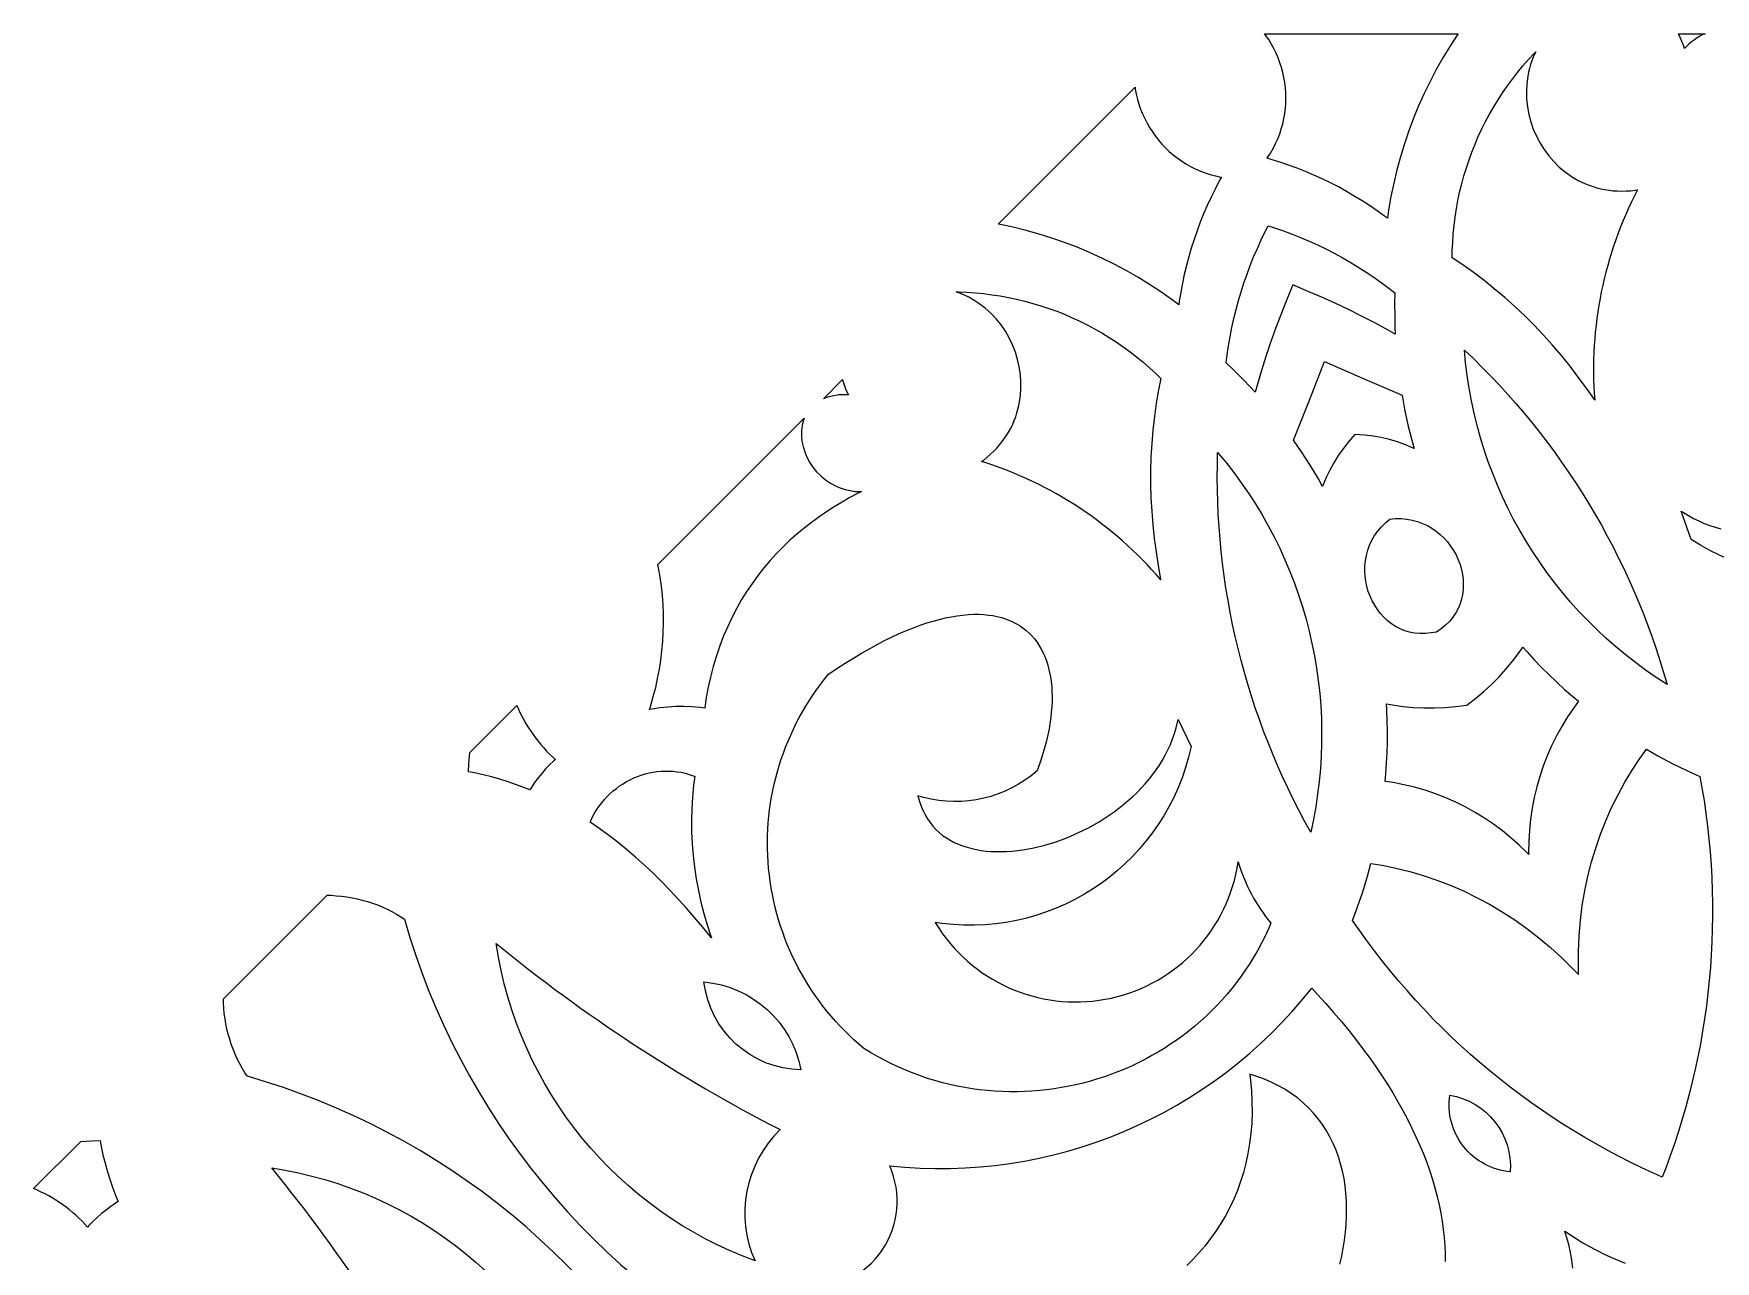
# Model space of a CAD drawing. Extents: x -1917 to -261, y -485 to 605.
# Drawn here: x -1522.4 to -1382.7, y 217.3 to 319.3 of the extents above; entities that cross this region are included whole.
import ezdxf

# ---------------------------------------------------------------- set-up
doc = ezdxf.new("R2010")
doc.units = 0
doc.layers.add('LAYER_1', color=18, linetype='CONTINUOUS')

msp = doc.modelspace()

# ---------------------------------------------------------------- linework, layer by layer
at = {"layer": 'LAYER_1'}
for points in [[(-1404.16, 319.15), (-1404.76, 318.22), (-1405.34, 317.27), (-1405.89, 316.3), (-1406.4, 315.31), (-1406.89, 314.3), (-1407.35, 313.28), (-1407.77, 312.25), (-1408.17, 311.2), (-1408.53, 310.13), (-1408.86, 309.05), (-1409.16, 307.96), (-1409.42, 306.86), (-1409.65, 305.74), (-1409.85, 304.61), (-1409.95, 303.94), (-1410.18, 304.11), (-1410.79, 304.56), (-1411.42, 304.99), (-1412.05, 305.4), (-1412.7, 305.79), (-1413.35, 306.17), (-1414.01, 306.54), (-1414.68, 306.88), (-1415.36, 307.21), (-1416.05, 307.53), (-1416.75, 307.82), (-1417.45, 308.1), (-1418.16, 308.36), (-1418.88, 308.6), (-1419.6, 308.83), (-1419.95, 308.93), (-1419.91, 308.98), (-1419.67, 309.36), (-1419.44, 309.75), (-1419.24, 310.15), (-1419.05, 310.55), (-1418.89, 310.96), (-1418.76, 311.38), (-1418.64, 311.8), (-1418.55, 312.22), (-1418.47, 312.65), (-1418.42, 313.07), (-1418.39, 313.5), (-1418.38, 313.93), (-1418.39, 314.36), (-1418.42, 314.79), (-1418.47, 315.21), (-1418.54, 315.63), (-1418.64, 316.05), (-1418.75, 316.46), (-1418.88, 316.87), (-1419.03, 317.27), (-1419.19, 317.67), (-1419.38, 318.05), (-1419.59, 318.43), (-1419.81, 318.8), (-1420.06, 319.15), (-1420.15, 319.28), (-1404.07, 319.28)], [(-1383.74, 319.2), (-1383.97, 319.08), (-1384.2, 318.94), (-1384.44, 318.78), (-1384.67, 318.6), (-1384.9, 318.4), (-1385.13, 318.18), (-1385.25, 318.06), (-1385.31, 318.25), (-1385.44, 318.58), (-1385.58, 318.9), (-1385.74, 319.2), (-1385.79, 319.28), (-1383.54, 319.28)], [(-1430.89, 314.67), (-1430.81, 314.24), (-1430.71, 313.82), (-1430.59, 313.41), (-1430.45, 313.01), (-1430.29, 312.61), (-1430.11, 312.22), (-1429.91, 311.84), (-1429.7, 311.47), (-1429.47, 311.11), (-1429.22, 310.76), (-1428.96, 310.42), (-1428.68, 310.1), (-1428.38, 309.79), (-1428.07, 309.49), (-1427.75, 309.21), (-1427.41, 308.95), (-1427.05, 308.7), (-1426.69, 308.46), (-1426.31, 308.25), (-1425.92, 308.05), (-1425.52, 307.88), (-1425.1, 307.72), (-1424.68, 307.58), (-1424.24, 307.47), (-1423.8, 307.37), (-1423.73, 307.36), (-1423.91, 307.04), (-1424.26, 306.37), (-1424.6, 305.69), (-1424.91, 305.01), (-1425.22, 304.31), (-1425.5, 303.61), (-1425.76, 302.91), (-1426.01, 302.19), (-1426.24, 301.47), (-1426.45, 300.75), (-1426.65, 300.02), (-1426.82, 299.28), (-1426.98, 298.54), (-1427.12, 297.8), (-1427.24, 297.05), (-1427.28, 296.76), (-1427.82, 297.17), (-1428.76, 297.83), (-1429.71, 298.45), (-1430.68, 299.05), (-1431.66, 299.61), (-1432.66, 300.14), (-1433.67, 300.63), (-1434.69, 301.1), (-1435.72, 301.53), (-1436.77, 301.93), (-1437.82, 302.29), (-1438.89, 302.63), (-1439.96, 302.93), (-1441.04, 303.19), (-1442.13, 303.43), (-1442.28, 303.46), (-1430.91, 314.83)], [(-1419.32, 303.15), (-1418.59, 302.9), (-1417.87, 302.63), (-1417.16, 302.35), (-1416.45, 302.04), (-1415.75, 301.73), (-1415.05, 301.39), (-1414.37, 301.04), (-1413.69, 300.67), (-1413.03, 300.29), (-1412.37, 299.89), (-1411.72, 299.47), (-1411.08, 299.04), (-1410.45, 298.6), (-1409.83, 298.14), (-1409.33, 297.74), (-1409.35, 296.86), (-1409.34, 295.84), (-1409.32, 294.82), (-1409.29, 294.31), (-1409.88, 294.65), (-1410.94, 295.22), (-1412.03, 295.78), (-1413.13, 296.33), (-1414.24, 296.85), (-1415.35, 297.36), (-1416.46, 297.84), (-1417.8, 298.4), (-1418.36, 297.05), (-1418.81, 295.93), (-1419.24, 294.78), (-1419.65, 293.63), (-1420.04, 292.46), (-1420.41, 291.3), (-1420.75, 290.15), (-1420.93, 289.49), (-1421.28, 289.87), (-1421.98, 290.61), (-1422.7, 291.33), (-1423.34, 291.94), (-1423.26, 292.58), (-1423.15, 293.34), (-1423.02, 294.1), (-1422.87, 294.86), (-1422.7, 295.61), (-1422.52, 296.36), (-1422.32, 297.1), (-1422.1, 297.84), (-1421.87, 298.57), (-1421.61, 299.3), (-1421.34, 300.02), (-1421.06, 300.73), (-1420.75, 301.44), (-1420.43, 302.14), (-1420.09, 302.84), (-1419.84, 303.32)], [(-1412.02, 290.66), (-1408.73, 289.24), (-1408.52, 288.08), (-1408.24, 286.78), (-1407.91, 285.49), (-1407.72, 284.81), (-1407.8, 284.85), (-1408.44, 285.12), (-1409.1, 285.35), (-1409.77, 285.55), (-1410.45, 285.71), (-1411.13, 285.83), (-1411.83, 285.91), (-1412.65, 285.96), (-1413.2, 285.34), (-1413.63, 284.79), (-1414.03, 284.22), (-1414.4, 283.63), (-1414.74, 283.02), (-1415.04, 282.39), (-1415.3, 281.74), (-1415.33, 281.66), (-1415.67, 282.28), (-1416.35, 283.42), (-1417.07, 284.53), (-1417.74, 285.51), (-1416.42, 288.83), (-1415.17, 292.04)], [(-1455.19, 290.44), (-1455.08, 290.11), (-1454.96, 289.78), (-1454.82, 289.46), (-1454.72, 289.28), (-1454.9, 289.28), (-1455.22, 289.28), (-1455.52, 289.26), (-1455.81, 289.22), (-1456.09, 289.17), (-1456.35, 289.1), (-1456.6, 289.02), (-1456.8, 288.94), (-1455.21, 290.53)], [(-1458.47, 287.15), (-1458.58, 286.74), (-1458.63, 286.3), (-1458.64, 285.86), (-1458.6, 285.41), (-1458.5, 284.97), (-1458.36, 284.52), (-1458.18, 284.09), (-1457.95, 283.67), (-1457.69, 283.26), (-1457.37, 282.88), (-1457.02, 282.53), (-1456.64, 282.2), (-1456.21, 281.92), (-1455.75, 281.68), (-1455.5, 281.57), (-1455.25, 281.48), (-1454.99, 281.4), (-1454.72, 281.34), (-1454.44, 281.29), (-1454.16, 281.25), (-1453.86, 281.23), (-1453.64, 281.23), (-1453.92, 281.09), (-1454.6, 280.73), (-1455.26, 280.35), (-1455.92, 279.96), (-1456.56, 279.55), (-1457.19, 279.11), (-1457.81, 278.66), (-1458.42, 278.19), (-1459.01, 277.69), (-1459.59, 277.18), (-1460.16, 276.64), (-1460.7, 276.08), (-1461.23, 275.5), (-1461.75, 274.9), (-1462.24, 274.27), (-1462.71, 273.63), (-1463.17, 272.95), (-1463.6, 272.26), (-1464.01, 271.54), (-1464.4, 270.8), (-1464.76, 270.03), (-1465.1, 269.23), (-1465.41, 268.42), (-1465.7, 267.57), (-1465.96, 266.7), (-1466.19, 265.81), (-1466.4, 264.88), (-1466.57, 263.94), (-1466.67, 263.23), (-1467.07, 263.28), (-1467.73, 263.33), (-1468.4, 263.36), (-1469.07, 263.36), (-1469.73, 263.32), (-1470.39, 263.26), (-1471.05, 263.16), (-1471.25, 263.13), (-1471.15, 263.44), (-1470.94, 264.19), (-1470.74, 264.95), (-1470.58, 265.71), (-1470.43, 266.47), (-1470.32, 267.23), (-1470.22, 268), (-1470.16, 268.77), (-1470.11, 269.54), (-1470.09, 270.31), (-1470.1, 271.07), (-1470.13, 271.84), (-1470.19, 272.61), (-1470.27, 273.37), (-1470.37, 274.13), (-1470.5, 274.88), (-1470.56, 275.18), (-1458.4, 287.34)], [(-1408.34, 278.94), (-1407.88, 278.86), (-1407.44, 278.75), (-1407.02, 278.59), (-1406.62, 278.4), (-1406.24, 278.19), (-1405.89, 277.94), (-1405.55, 277.66), (-1405.24, 277.36), (-1404.95, 277.04), (-1404.69, 276.69), (-1404.45, 276.33), (-1404.24, 275.96), (-1404.06, 275.57), (-1403.91, 275.17), (-1403.8, 274.76), (-1403.71, 274.35), (-1403.66, 273.93), (-1403.64, 273.52), (-1403.65, 273.1), (-1403.7, 272.69), (-1403.78, 272.29), (-1403.91, 271.89), (-1404.07, 271.51), (-1404.27, 271.14), (-1404.51, 270.78), (-1404.79, 270.44), (-1405.11, 270.12), (-1405.48, 269.82), (-1405.86, 269.56), (-1406.31, 269.48), (-1406.78, 269.43), (-1407.24, 269.43), (-1407.68, 269.47), (-1408.1, 269.55), (-1408.5, 269.67), (-1408.89, 269.83), (-1409.26, 270.02), (-1409.6, 270.25), (-1409.93, 270.5), (-1410.23, 270.78), (-1410.51, 271.09), (-1410.77, 271.43), (-1411, 271.78), (-1411.2, 272.15), (-1411.38, 272.54), (-1411.53, 272.94), (-1411.64, 273.35), (-1411.73, 273.78), (-1411.79, 274.2), (-1411.82, 274.64), (-1411.81, 275.07), (-1411.76, 275.5), (-1411.69, 275.93), (-1411.57, 276.35), (-1411.42, 276.77), (-1411.23, 277.18), (-1411.01, 277.57), (-1410.74, 277.95), (-1410.43, 278.31), (-1410.08, 278.65), (-1409.74, 278.93), (-1409.3, 278.98), (-1408.81, 278.98)], [(-1398.34, 267.9), (-1397.75, 267.26), (-1397.13, 266.62), (-1396.51, 266), (-1395.87, 265.39), (-1395.22, 264.79), (-1394.55, 264.2), (-1394.07, 263.8), (-1394.46, 263.27), (-1394.97, 262.51), (-1395.45, 261.72), (-1395.89, 260.92), (-1396.3, 260.11), (-1396.66, 259.27), (-1396.99, 258.42), (-1397.28, 257.56), (-1397.53, 256.69), (-1397.75, 255.8), (-1397.92, 254.91), (-1398.05, 254.01), (-1398.14, 253.1), (-1398.2, 252.19), (-1398.21, 251.27), (-1398.2, 251.07), (-1398.33, 251.21), (-1398.99, 251.86), (-1399.68, 252.47), (-1400.38, 253.04), (-1401.12, 253.59), (-1401.87, 254.1), (-1402.65, 254.57), (-1403.44, 255.01), (-1404.26, 255.41), (-1405.09, 255.78), (-1405.94, 256.11), (-1406.8, 256.41), (-1407.68, 256.66), (-1408.57, 256.87), (-1409.47, 257.05), (-1410.12, 257.15), (-1410.07, 257.78), (-1410.01, 258.66), (-1409.97, 259.55), (-1409.95, 260.43), (-1409.95, 261.31), (-1409.97, 262.19), (-1410, 263.08), (-1410.03, 263.6), (-1409.52, 263.5), (-1408.65, 263.38), (-1407.78, 263.29), (-1406.91, 263.25), (-1406.03, 263.25), (-1405.15, 263.28), (-1404.28, 263.36), (-1403.34, 263.48), (-1402.59, 264.06), (-1401.92, 264.62), (-1401.27, 265.22), (-1400.66, 265.84), (-1400.07, 266.49), (-1399.51, 267.16), (-1398.99, 267.87), (-1398.69, 268.3)], [(-1387.46, 259.27), (-1386.27, 258.63), (-1385.06, 258.04), (-1383.97, 257.54), (-1383.81, 256.62), (-1383.63, 255.55), (-1383.48, 254.49), (-1383.34, 253.42), (-1383.23, 252.36), (-1383.13, 251.29), (-1383.05, 250.22), (-1382.99, 249.15), (-1382.95, 248.08), (-1382.93, 247.01), (-1382.93, 245.94), (-1382.95, 244.87), (-1382.98, 243.81), (-1383.04, 242.74), (-1383.11, 241.67), (-1383.2, 240.61), (-1383.31, 239.55), (-1383.44, 238.49), (-1383.59, 237.43), (-1383.75, 236.38), (-1383.94, 235.32), (-1384.14, 234.27), (-1384.37, 233.23), (-1384.61, 232.19), (-1384.87, 231.15), (-1385.14, 230.11), (-1385.44, 229.08), (-1385.76, 228.06), (-1386.09, 227.04), (-1386.44, 226.02), (-1386.81, 225.01), (-1387.1, 224.27), (-1387.83, 224.59), (-1388.8, 225.04), (-1389.77, 225.51), (-1390.73, 226), (-1391.68, 226.5), (-1392.61, 227.02), (-1393.54, 227.55), (-1394.46, 228.1), (-1395.37, 228.67), (-1396.26, 229.25), (-1397.15, 229.85), (-1398.03, 230.46), (-1398.89, 231.09), (-1399.74, 231.74), (-1400.58, 232.39), (-1401.41, 233.07), (-1402.23, 233.75), (-1403.03, 234.46), (-1403.83, 235.17), (-1404.61, 235.9), (-1405.37, 236.65), (-1406.13, 237.4), (-1406.87, 238.18), (-1407.6, 238.96), (-1408.31, 239.76), (-1409.01, 240.57), (-1409.7, 241.39), (-1410.37, 242.23), (-1411.03, 243.08), (-1411.67, 243.94), (-1412.3, 244.81), (-1412.84, 245.59), (-1412.42, 246.71), (-1411.98, 247.98), (-1411.59, 249.27), (-1411.31, 250.33), (-1410.39, 250.19), (-1409.24, 249.95), (-1408.09, 249.67), (-1406.96, 249.34), (-1405.83, 248.95), (-1404.72, 248.52), (-1403.61, 248.04), (-1402.53, 247.51), (-1401.45, 246.94), (-1400.4, 246.31), (-1399.36, 245.64), (-1398.35, 244.92), (-1397.36, 244.15), (-1396.39, 243.34), (-1395.45, 242.48), (-1394.07, 241.11), (-1394.07, 243.05), (-1394.01, 244.32), (-1393.9, 245.58), (-1393.75, 246.83), (-1393.54, 248.05), (-1393.28, 249.26), (-1392.98, 250.45), (-1392.63, 251.61), (-1392.23, 252.76), (-1391.79, 253.88), (-1391.31, 254.97), (-1390.78, 256.04), (-1390.21, 257.08), (-1389.61, 258.08), (-1388.96, 259.06), (-1388.41, 259.82)], [(-1469.63, 258.01), (-1469.29, 257.99), (-1468.95, 257.95), (-1468.62, 257.9), (-1468.29, 257.83), (-1467.96, 257.73), (-1467.63, 257.62), (-1467.49, 257.57), (-1467.59, 256.82), (-1467.69, 255.85), (-1467.75, 254.87), (-1467.77, 253.9), (-1467.76, 252.93), (-1467.72, 251.95), (-1467.64, 250.98), (-1467.52, 250.01), (-1467.38, 249.04), (-1467.2, 248.08), (-1466.99, 247.12), (-1466.75, 246.17), (-1466.48, 245.22), (-1466.17, 244.28), (-1466.12, 244.15), (-1466.23, 244.28), (-1466.86, 245.06), (-1467.51, 245.84), (-1468.17, 246.6), (-1468.84, 247.34), (-1469.53, 248.08), (-1470.24, 248.8), (-1470.95, 249.51), (-1471.68, 250.19), (-1472.43, 250.86), (-1473.19, 251.51), (-1473.97, 252.14), (-1474.76, 252.74), (-1475.56, 253.32), (-1476.2, 253.75), (-1476.14, 253.88), (-1475.99, 254.2), (-1475.82, 254.51), (-1475.64, 254.81), (-1475.44, 255.1), (-1475.23, 255.37), (-1475.01, 255.64), (-1474.78, 255.89), (-1474.53, 256.13), (-1474.28, 256.35), (-1474.01, 256.57), (-1473.74, 256.77), (-1473.46, 256.95), (-1473.17, 257.13), (-1472.87, 257.28), (-1472.56, 257.43), (-1472.25, 257.55), (-1471.94, 257.67), (-1471.61, 257.77), (-1471.29, 257.85), (-1470.96, 257.91), (-1470.63, 257.96), (-1470.3, 258), (-1469.96, 258.01)]]:
    msp.add_lwpolyline(points, close=True, dxfattribs=at)
for points in [[(-1397.68, 317.65), (-1397.82, 317.34), (-1397.94, 317.03), (-1398.05, 316.72), (-1398.14, 316.4), (-1398.22, 316.08), (-1398.28, 315.76), (-1398.37, 315.12), (-1398.4, 314.48), (-1398.38, 313.83), (-1398.31, 313.2), (-1398.19, 312.57), (-1398.03, 311.95), (-1397.82, 311.34), (-1397.56, 310.76), (-1397.26, 310.19), (-1396.92, 309.65), (-1396.54, 309.14), (-1396.12, 308.65), (-1395.66, 308.2), (-1395.17, 307.79), (-1394.64, 307.42), (-1394.08, 307.09), (-1393.78, 306.94), (-1393.48, 306.81), (-1393.17, 306.68), (-1392.86, 306.57), (-1392.54, 306.48), (-1392.21, 306.39), (-1391.87, 306.32), (-1391.53, 306.27), (-1391.18, 306.23), (-1390.82, 306.21), (-1390.46, 306.2), (-1390.1, 306.21), (-1389.73, 306.23), (-1389.35, 306.28), (-1389.15, 306.31, 0.141193), (-1392.72, 288.83), (-1392.75, 288.88), (-1393.4, 289.82), (-1394.08, 290.74), (-1394.77, 291.64), (-1395.48, 292.53), (-1396.22, 293.39), (-1396.97, 294.23), (-1397.75, 295.05), (-1398.55, 295.85), (-1399.36, 296.62), (-1400.2, 297.37), (-1401.06, 298.09), (-1401.93, 298.8), (-1402.83, 299.47), (-1403.75, 300.12), (-1404.56, 300.66), (-1404.55, 301.23), (-1404.52, 301.94), (-1404.47, 302.64), (-1404.41, 303.34), (-1404.32, 304.04), (-1404.21, 304.74), (-1404.08, 305.43), (-1403.94, 306.11), (-1403.77, 306.79), (-1403.59, 307.46), (-1403.38, 308.13), (-1403.16, 308.79), (-1402.92, 309.44), (-1402.66, 310.09), (-1402.39, 310.73), (-1402.09, 311.36), (-1401.78, 311.98), (-1401.45, 312.59), (-1401.11, 313.19), (-1400.75, 313.79), (-1400.37, 314.37), (-1399.97, 314.94), (-1399.56, 315.51), (-1399.13, 316.06), (-1398.68, 316.6), (-1398.22, 317.13), (-1397.75, 317.64), (-1397.62, 317.77)], [(-1445.59, 297.82), (-1444.89, 297.79), (-1444.19, 297.75), (-1443.5, 297.68), (-1442.8, 297.59), (-1442.11, 297.49), (-1441.43, 297.36), (-1440.75, 297.22), (-1440.07, 297.05), (-1439.4, 296.87), (-1438.74, 296.67), (-1438.08, 296.45), (-1437.42, 296.21), (-1436.78, 295.96), (-1436.14, 295.68), (-1435.51, 295.39), (-1434.88, 295.08), (-1434.27, 294.75), (-1433.66, 294.41), (-1433.06, 294.04), (-1432.48, 293.66), (-1431.9, 293.27), (-1431.33, 292.85), (-1430.78, 292.42), (-1430.23, 291.97), (-1429.7, 291.51), (-1429.18, 291.03), (-1428.77, 290.63), (-1428.96, 289.68), (-1429.15, 288.57), (-1429.31, 287.46), (-1429.43, 286.34), (-1429.53, 285.22), (-1429.59, 284.1), (-1429.62, 282.98), (-1429.62, 281.85), (-1429.59, 280.72), (-1429.53, 279.59), (-1429.44, 278.46), (-1429.32, 277.33), (-1429.17, 276.21), (-1428.99, 275.08), (-1428.79, 273.95), (-1428.78, 273.9, 0.141174), (-1443.66, 283.73), (-1443.49, 283.85), (-1443.2, 284.09), (-1442.92, 284.33), (-1442.65, 284.58), (-1442.4, 284.84), (-1442.17, 285.11), (-1441.95, 285.38), (-1441.75, 285.67), (-1441.56, 285.95), (-1441.38, 286.24), (-1441.22, 286.54), (-1441.08, 286.84), (-1440.95, 287.14), (-1440.83, 287.45), (-1440.73, 287.77), (-1440.56, 288.39), (-1440.45, 289.03), (-1440.4, 289.67), (-1440.39, 290.32), (-1440.44, 290.96), (-1440.53, 291.59), (-1440.67, 292.21), (-1440.86, 292.82), (-1441.09, 293.42), (-1441.37, 294), (-1441.69, 294.55), (-1442.05, 295.08), (-1442.45, 295.58), (-1442.89, 296.05), (-1443.37, 296.48), (-1443.89, 296.87), (-1444.44, 297.22), (-1444.73, 297.38), (-1445.03, 297.53), (-1445.33, 297.66), (-1445.65, 297.78), (-1445.77, 297.82)], [(-1403.55, 292.99, -0.137208), (-1386.71, 265.21, -0.237073)], [(-1424.05, 284.49, -0.237073), (-1416.32, 252.94, -0.137208)], [(-1443.49, 271.01), (-1443.1, 270.97), (-1442.72, 270.92), (-1442.36, 270.85), (-1442, 270.76), (-1441.67, 270.65), (-1441.35, 270.53), (-1441.04, 270.39), (-1440.75, 270.23), (-1440.47, 270.07), (-1440.2, 269.88), (-1439.95, 269.68), (-1439.71, 269.47), (-1439.49, 269.24), (-1439.28, 268.99), (-1439.08, 268.74), (-1438.9, 268.47), (-1438.73, 268.18), (-1438.58, 267.88), (-1438.43, 267.57), (-1438.31, 267.25), (-1438.19, 266.91), (-1438.1, 266.56), (-1438.01, 266.2), (-1437.94, 265.82), (-1437.89, 265.44), (-1437.84, 265.04), (-1437.82, 264.63), (-1437.81, 264.21), (-1437.81, 263.79), (-1437.83, 263.35), (-1437.87, 262.9), (-1437.92, 262.44), (-1437.98, 261.97), (-1438.06, 261.5), (-1438.16, 261.02), (-1438.27, 260.52), (-1438.4, 260.03), (-1438.7, 259), (-1439.05, 258.02, -0.248752), (-1448.48, 255.81), (-1448.96, 255.94), (-1448.81, 255.47), (-1448.68, 255.08), (-1448.53, 254.71), (-1448.36, 254.36), (-1448.16, 254.03), (-1447.95, 253.72), (-1447.71, 253.42), (-1447.46, 253.15), (-1447.19, 252.9), (-1446.9, 252.66), (-1446.59, 252.45), (-1446.27, 252.26), (-1445.94, 252.08), (-1445.59, 251.92), (-1445.24, 251.79), (-1444.86, 251.67), (-1444.48, 251.56), (-1444.09, 251.48), (-1443.69, 251.41), (-1443.28, 251.36), (-1442.86, 251.33), (-1442.44, 251.31), (-1442.01, 251.31), (-1441.57, 251.32), (-1441.13, 251.35), (-1440.68, 251.4), (-1440.23, 251.46), (-1439.77, 251.54), (-1439.31, 251.63), (-1438.4, 251.85), (-1437.48, 252.13), (-1436.57, 252.47), (-1435.66, 252.86), (-1434.77, 253.3), (-1433.9, 253.79), (-1433.48, 254.05), (-1433.06, 254.33), (-1432.65, 254.61), (-1432.25, 254.91), (-1431.86, 255.22), (-1431.48, 255.55), (-1431.11, 255.88), (-1430.75, 256.22), (-1430.41, 256.58), (-1430.07, 256.94), (-1429.75, 257.32), (-1429.45, 257.7), (-1429.16, 258.1), (-1428.89, 258.5), (-1428.64, 258.92), (-1428.4, 259.34), (-1428.18, 259.77), (-1427.98, 260.22), (-1427.8, 260.67), (-1427.64, 261.13), (-1427.5, 261.6), (-1427.39, 262.07), (-1427.34, 262.29), (-1426.26, 260.04, -0.389309), (-1446.94, 245.34), (-1447.53, 245.41), (-1447.2, 244.92, 0.687121), (-1422.34, 250.45, 0.098951), (-1419.62, 245.36), (-1419.82, 244.89), (-1420.1, 244.29), (-1420.4, 243.71), (-1420.71, 243.13), (-1421.03, 242.57), (-1421.37, 242.02), (-1421.73, 241.48), (-1422.09, 240.96), (-1422.47, 240.44), (-1422.87, 239.94), (-1423.27, 239.46), (-1423.69, 238.98), (-1424.12, 238.52), (-1424.56, 238.08), (-1425.01, 237.64), (-1425.47, 237.22), (-1425.94, 236.82), (-1426.43, 236.42), (-1426.92, 236.04), (-1427.42, 235.68), (-1427.93, 235.33), (-1428.45, 234.99), (-1428.97, 234.67), (-1429.51, 234.36), (-1430.05, 234.07), (-1430.6, 233.79), (-1431.16, 233.52), (-1431.72, 233.27), (-1432.29, 233.03), (-1432.87, 232.81), (-1433.45, 232.61), (-1434.03, 232.42), (-1434.62, 232.24), (-1435.22, 232.08), (-1435.82, 231.94), (-1436.42, 231.81), (-1437.03, 231.7), (-1437.64, 231.6), (-1438.25, 231.52), (-1438.86, 231.45), (-1439.48, 231.41), (-1440.1, 231.37), (-1440.72, 231.36), (-1441.34, 231.36), (-1441.96, 231.37), (-1442.59, 231.41), (-1443.21, 231.46), (-1443.83, 231.52), (-1444.45, 231.61), (-1445.07, 231.71), (-1445.69, 231.82), (-1446.31, 231.96), (-1446.92, 232.11), (-1447.54, 232.28), (-1448.15, 232.47), (-1448.75, 232.67), (-1449.36, 232.9), (-1449.96, 233.14), (-1450.55, 233.4), (-1451.14, 233.67), (-1451.73, 233.97), (-1452.31, 234.28), (-1452.89, 234.61), (-1453.45, 234.96, -0.414412), (-1456.38, 266.06), (-1455.7, 266.52), (-1455, 266.97), (-1454.32, 267.4), (-1453.65, 267.8), (-1452.99, 268.17), (-1452.35, 268.52), (-1451.72, 268.85), (-1451.1, 269.15), (-1450.5, 269.43), (-1449.9, 269.68), (-1449.33, 269.91), (-1448.76, 270.12), (-1448.21, 270.31), (-1447.68, 270.47), (-1447.16, 270.61), (-1446.65, 270.73), (-1446.16, 270.83), (-1445.68, 270.91), (-1445.21, 270.97), (-1444.76, 271.01), (-1444.32, 271.03), (-1443.9, 271.03)], [(-1479.08, 258.97), (-1479.21, 258.86), (-1479.56, 258.53), (-1479.89, 258.18), (-1480.21, 257.81), (-1480.51, 257.44), (-1480.8, 257.05), (-1481.07, 256.65), (-1481.2, 256.44), (-1481.65, 256.62), (-1482.32, 256.87), (-1483, 257.11), (-1483.69, 257.32), (-1484.38, 257.52), (-1485.09, 257.69), (-1485.8, 257.85), (-1486.29, 257.94), (-1486.26, 258.63), (-1486.2, 259.54), (-1482.28, 263.46, 0.113327)], [(-1484, 243.67, 0.052682), (-1460.4, 228.21, 0.315195), (-1462.49, 217.3, -0.27476)], [(-1466.74, 240.49, -0.334606), (-1458.67, 233.17, -0.373494)], [(-1404.76, 231.07, -0.38844), (-1399.74, 224.7, -0.429262)], [(-1516.82, 226.82), (-1516.67, 226.11), (-1516.49, 225.41), (-1516.3, 224.71), (-1516.08, 224.02), (-1515.85, 223.35), (-1515.6, 222.67), (-1515.42, 222.23), (-1515.63, 222.09), (-1516.03, 221.82), (-1516.41, 221.53), (-1516.79, 221.23), (-1517.16, 220.91), (-1517.51, 220.58), (-1517.84, 220.23), (-1517.95, 220.11, 0.11333), (-1522.43, 223.31), (-1518.51, 227.23), (-1517.61, 227.29), (-1516.91, 227.31)], [(-1502.65, 225.03, -0.274751), (-1476.28, 203.51, 0.31518), (-1487.19, 201.42, 0.052663)]]:
    msp.add_lwpolyline(points, format="xyb", close=True, dxfattribs=at)
for points in [[(-1359.69, 281.48, -0.389323), (-1384.71, 277.25), (-1385.53, 279.61), (-1385.34, 279.49), (-1384.92, 279.23), (-1384.5, 279), (-1384.06, 278.79), (-1383.61, 278.59), (-1383.16, 278.42), (-1382.7, 278.27), (-1382.23, 278.14)], [(-1467.17, 201.79, 0.208481), (-1504.67, 232.64), (-1504.87, 232.93), (-1505.1, 233.31), (-1505.31, 233.69), (-1505.51, 234.09), (-1505.69, 234.49), (-1505.86, 234.89), (-1506.01, 235.3), (-1506.14, 235.72), (-1506.26, 236.14), (-1506.37, 236.57), (-1506.46, 237), (-1506.53, 237.43), (-1506.59, 237.87), (-1506.63, 238.3), (-1506.65, 238.74), (-1506.66, 239.08), (-1498.05, 247.68), (-1497.72, 247.68), (-1497.28, 247.65), (-1496.84, 247.61), (-1496.41, 247.55), (-1495.97, 247.48), (-1495.55, 247.39), (-1495.12, 247.29), (-1494.7, 247.17), (-1494.28, 247.03), (-1493.87, 246.88), (-1493.46, 246.72), (-1493.06, 246.53), (-1492.67, 246.33), (-1492.29, 246.12), (-1491.91, 245.89), (-1491.62, 245.69, 0.208478), (-1460.77, 208.19)], [(-1458.22, 215.03, 0.555563), (-1451.3, 225.2, 0.258887), (-1416.23, 239.97), (-1415.74, 239.45), (-1415.06, 238.7), (-1414.41, 237.95), (-1413.77, 237.2), (-1413.16, 236.45), (-1412.57, 235.71), (-1412, 234.96), (-1411.45, 234.22), (-1410.93, 233.48), (-1410.43, 232.74), (-1409.95, 232), (-1409.5, 231.26), (-1409.07, 230.53), (-1408.66, 229.8), (-1408.27, 229.07), (-1407.91, 228.34), (-1407.57, 227.62), (-1407.25, 226.9), (-1406.95, 226.19), (-1406.68, 225.47), (-1406.43, 224.76), (-1406.2, 224.06), (-1405.99, 223.36), (-1405.81, 222.66), (-1405.65, 221.97), (-1405.51, 221.28), (-1405.39, 220.59), (-1405.3, 219.91), (-1405.23, 219.24), (-1405.18, 218.57), (-1405.15, 217.91), (-1405.15, 217.25)]]:
    msp.add_lwpolyline(points, format="xyb", dxfattribs=at)
for points in [[(-1413.9, 217.02), (-1413.74, 217.69), (-1413.61, 218.35), (-1413.51, 219.02), (-1413.43, 219.68), (-1413.37, 220.34), (-1413.34, 220.99), (-1413.33, 221.64), (-1413.35, 222.28), (-1413.39, 222.92), (-1413.46, 223.54), (-1413.55, 224.16), (-1413.68, 224.76), (-1413.83, 225.36), (-1414.01, 225.94), (-1414.21, 226.51), (-1414.45, 227.06), (-1414.72, 227.6), (-1415.01, 228.12), (-1415.33, 228.63), (-1415.69, 229.11), (-1416.08, 229.58), (-1416.49, 230.02), (-1416.94, 230.45), (-1417.42, 230.85), (-1417.93, 231.22), (-1418.48, 231.57), (-1419.05, 231.89), (-1419.66, 232.19), (-1420.3, 232.46), (-1421.37, 232.83), (-1421.24, 231.46), (-1421.2, 230.54), (-1421.19, 229.64), (-1421.22, 228.75), (-1421.29, 227.89), (-1421.39, 227.05), (-1421.53, 226.23), (-1421.7, 225.43), (-1421.9, 224.65), (-1422.14, 223.89), (-1422.41, 223.15), (-1422.71, 222.43), (-1423.03, 221.74), (-1423.39, 221.06), (-1423.78, 220.4), (-1424.19, 219.77), (-1424.63, 219.16), (-1425.09, 218.56), (-1425.58, 217.99), (-1426.09, 217.44), (-1426.62, 216.91)], [(-1394.53, 216.69), (-1394.62, 217.35), (-1394.73, 218.01), (-1394.88, 218.66), (-1395.05, 219.3), (-1395.19, 219.76), (-1394.82, 219.51), (-1394.27, 219.15), (-1393.71, 218.81), (-1393.14, 218.49), (-1392.56, 218.18), (-1391.98, 217.89), (-1391.39, 217.61), (-1390.79, 217.35), (-1390.19, 217.1)]]:
    msp.add_lwpolyline(points, dxfattribs=at)

doc.saveas('drawing.dxf')
